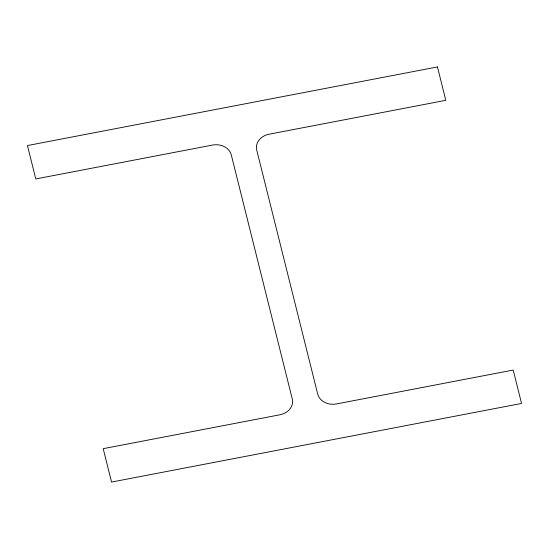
<?xml version="1.0" encoding="UTF-8"?>
<svg xmlns="http://www.w3.org/2000/svg" width="549" height="549" viewBox="0 0 549 549"><rect width="100%" height="100%" fill="white"/><g stroke="black" fill="none" stroke-linecap="round" stroke-linejoin="round"><path stroke-width="0.82" d="M437.457 66.937L27.45 145.554L35.795 178.947L212.511 145.066A15.907 13.176 -3.8 0 1 231.294 154.921L292.274 398.951A15.907 13.176 -3.8 0 1 279.915 414.783L103.198 448.67L111.543 482.063L521.55 403.446L513.205 370.053L336.489 403.934A15.907 13.176 -3.8 0 1 317.706 394.079L256.726 150.049A15.907 13.176 -3.8 0 1 269.085 134.217L445.802 100.33L437.457 66.937"/></g></svg>
